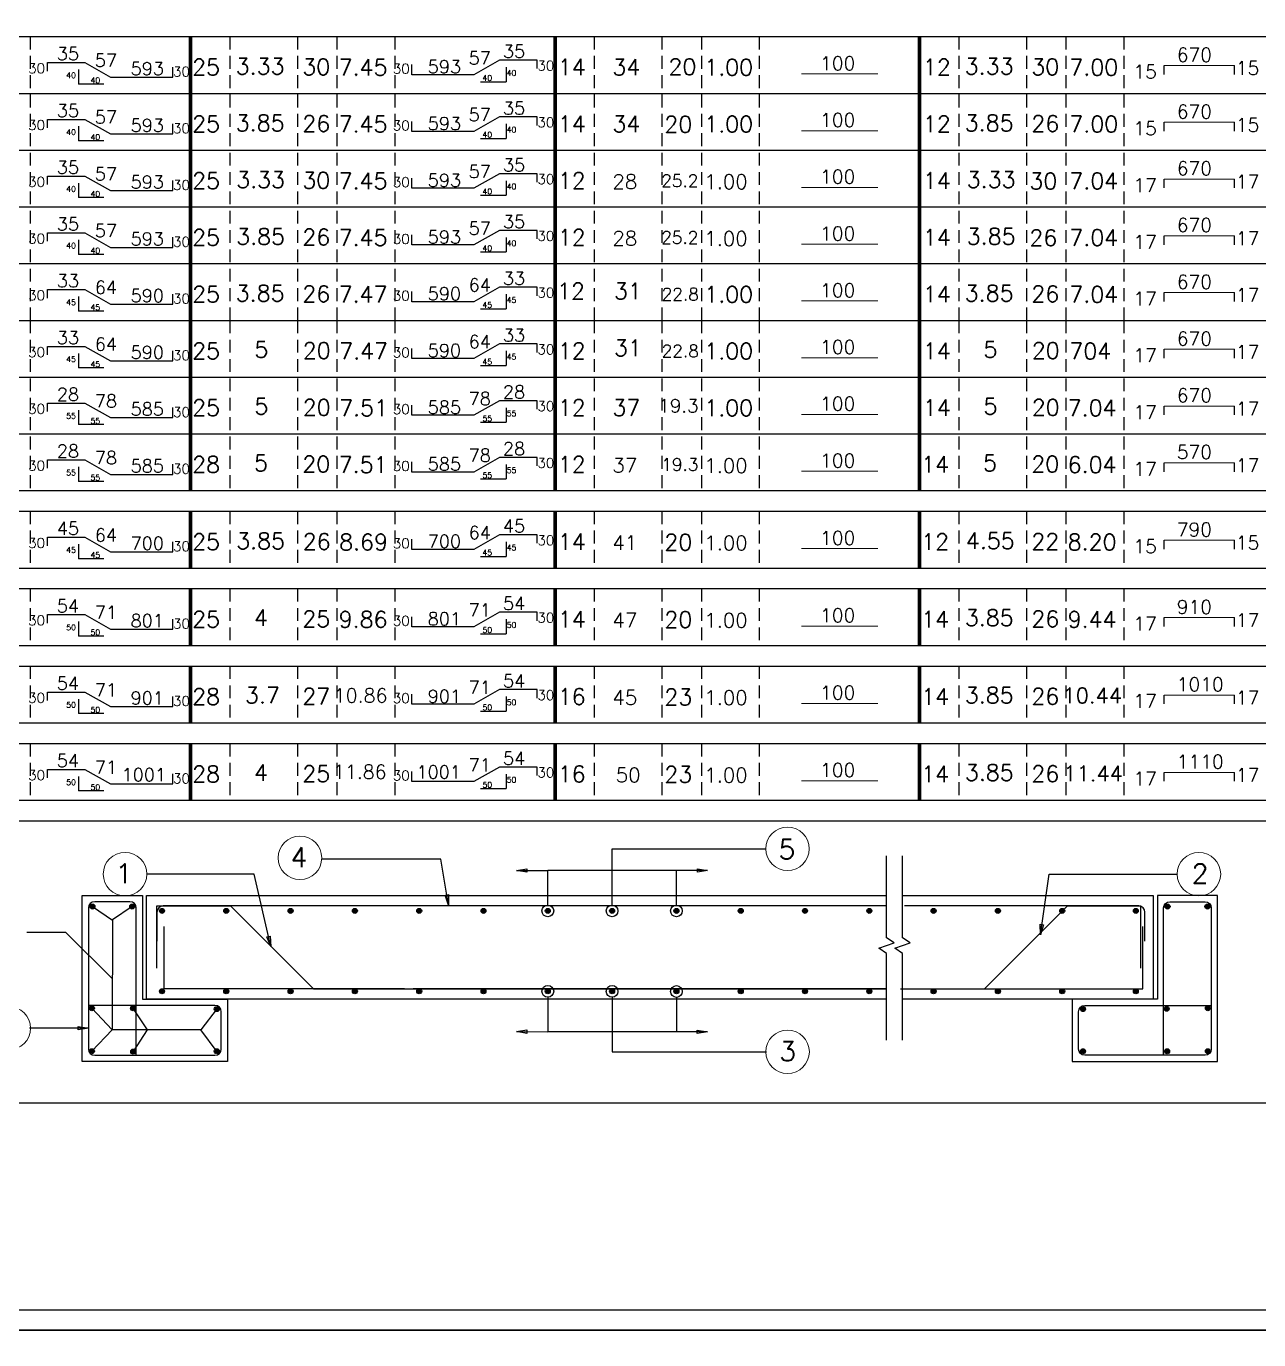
# Model space of a CAD drawing. Extents: x 370 to 5450, y -1052 to 155.
# Drawn here: x 4489.6 to 4609.1, y -143.1 to -15.8 of the extents above; entities that cross this region are included whole.
import ezdxf

# ---------------------------------------------------------------- set-up
doc = ezdxf.new("R2010")
doc.units = 0
doc.header["$LTSCALE"] = 5
doc.header["$MEASUREMENT"] = 0
doc.linetypes.add('HIDDEN', pattern=[0.375, 0.25, -0.125])
doc.layers.get('0').update_dxf_attribs({"linetype": 'CONTINUOUS'})
doc.layers.add('Hatch Listofer', color=252, linetype='CONTINUOUS')
doc.layers.add('pol did', color=3, linetype='CONTINUOUS')
for name, color, linetype, lineweight in [('POS1', 70, 'CONTINUOUS', 15), ('POS2', 2, 'CONTINUOUS', 9), ('SHape', 54, 'CONTINUOUS', 15), ('Text-j2', 2, 'CONTINUOUS', 15)]:
    doc.layers.add(name, color=color, linetype=linetype, lineweight=lineweight)
doc.styles.add('ITALICT', font='ROMANS.SHX')
doc.styles.add('romanse', font='romans.shx')
doc.styles.get("Standard").update_dxf_attribs({"font": 'ROMANS.SHX'})
doc.styles.add('style1', font='romans.shx')
doc.dimstyles.get("Standard").update_dxf_attribs({"dimtxt": 0.18, "dimasz": 0.18, "dimexe": 0.18, "dimexo": 0.0625, "dimgap": 0.09, "dimtad": 0, "dimtih": 1, "dimtoh": 1, "dimdec": 4, "dimzin": 0, "dimdsep": 46, "dimtxsty": 'Standard', "dimcen": 0.09, "dimadec": 0, "dimazin": 0, "dimtfac": 1, "dimtdec": 4, "dimtofl": 0, "dimtmove": 0, "dimatfit": 3, "dimfxl": 1, "dimtolj": 1, "dimtzin": 0, "dimarcsym": 0})

msp = doc.modelspace()

# ---------------------------------------------------------------- hatches: boundary and pattern name
at = {"linetype": 'Continuous'}
for points in [[(4495.79021, -101.10094, 1), (4496.27264, -101.10094, 1)], [(4499.65281, -101.10094, 1), (4500.13524, -101.10094, 1)], [(4503.01846, -101.52047, 1), (4502.53603, -101.52047, 1)], [(4509.24987, -101.52047, 1), (4508.76744, -101.52047, 1)], [(4515.48129, -101.52047, 1), (4514.99886, -101.52047, 1)], [(4521.7127, -101.52047, 1), (4521.23027, -101.52047, 1)], [(4527.94411, -101.52047, 1), (4527.46168, -101.52047, 1)], [(4534.17553, -101.52047, 1), (4533.69309, -101.52047, 1)], [(4540.40694, -101.52047, 1), (4539.92451, -101.52047, 1)], [(4546.63835, -101.52047, 1), (4546.15592, -101.52047, 1)], [(4552.86976, -101.52047, 1), (4552.38733, -101.52047, 1)], [(4559.10118, -101.52047, 1), (4558.61874, -101.52047, 1)], [(4565.33259, -101.52047, 1), (4564.85016, -101.52047, 1)], [(4571.564, -101.52047, 1), (4571.08157, -101.52047, 1)], [(4577.79541, -101.52047, 1), (4577.31298, -101.52047, 1)], [(4584.02683, -101.52047, 1), (4583.5444, -101.52047, 1)], [(4590.25824, -101.52047, 1), (4589.77581, -101.52047, 1)], [(4597.39234, -101.52047, 1), (4596.90991, -101.52047, 1)], [(4600.46208, -101.10094, -1), (4599.97965, -101.10094, -1)], [(4604.32468, -101.10094, -1), (4603.84225, -101.10094, -1)], [(4502.53603, -109.31186, 1), (4503.01846, -109.31186, 1)], [(4508.76744, -109.31186, 1), (4509.24987, -109.31186, 1)], [(4514.99886, -109.31186, 1), (4515.48129, -109.31186, 1)], [(4521.23027, -109.31186, 1), (4521.7127, -109.31186, 1)], [(4527.46168, -109.31186, 1), (4527.94411, -109.31186, 1)], [(4533.69309, -109.31186, 1), (4534.17553, -109.31186, 1)], [(4539.92451, -109.31186, 1), (4540.40694, -109.31186, 1)], [(4546.15592, -109.31186, 1), (4546.63835, -109.31186, 1)], [(4552.38733, -109.31186, 1), (4552.86976, -109.31186, 1)], [(4558.61874, -109.31186, 1), (4559.10118, -109.31186, 1)], [(4564.85016, -109.31186, 1), (4565.33259, -109.31186, 1)], [(4571.08157, -109.31186, 1), (4571.564, -109.31186, 1)], [(4577.31298, -109.31186, 1), (4577.79541, -109.31186, 1)], [(4583.5444, -109.31186, 1), (4584.02683, -109.31186, 1)], [(4589.77581, -109.31186, 1), (4590.25824, -109.31186, 1)], [(4596.90991, -109.31186, 1), (4597.39234, -109.31186, 1)], [(4495.74216, -110.9492, 1), (4496.22459, -110.9492, 1)], [(4499.73542, -110.96163, 1), (4500.21785, -110.96163, 1)], [(4603.8903, -110.9492, 1), (4604.37274, -110.9492, 1)], [(4507.84379, -111.03462, 1), (4508.32623, -111.03462, 1)], [(4592.2711, -111.03462, -1), (4591.78866, -111.03462, -1)], [(4599.89488, -111.00603, 1), (4600.37732, -111.00603, 1)], [(4496.22459, -115.11849, 1), (4495.74216, -115.11849, 1)], [(4499.74582, -115.15423, 1), (4500.22825, -115.15423, 1)], [(4508.32623, -115.12574, 1), (4507.84379, -115.12574, 1)], [(4591.78866, -115.12574, -1), (4592.2711, -115.12574, -1)], [(4600.42359, -115.12211, -1), (4599.94115, -115.12211, -1)], [(4603.8903, -115.11849, -1), (4604.37274, -115.11849, -1)]]:
    msp.add_hatch(color=6, dxfattribs=at).paths.add_polyline_path(points)

# ---------------------------------------------------------------- linework, layer by layer
at = {"color": 7, "linetype": 'Continuous'}
for p, q in [((4430.93901, -16.79362), (4844.89551, -16.79362)), ((4430.93901, -16.79362), (4844.89551, -16.79362)), ((4430.93901, -16.79362), (4844.89551, -16.79362)), ((4430.93901, -22.29362), (4844.89551, -22.29362)), ((4430.93901, -27.79362), (4844.89551, -27.79362)), ((4430.93901, -33.29362), (4844.89551, -33.29362)), ((4430.93901, -38.79362), (4844.89551, -38.79362)), ((4430.93901, -44.29362), (4844.89551, -44.29362)), ((4430.93901, -44.29362), (4844.89551, -44.29362)), ((4430.93901, -44.29362), (4844.89551, -44.29362)), ((4430.93901, -44.29362), (4844.89551, -44.29362)), ((4430.93901, -49.79362), (4844.89551, -49.79362)), ((4430.93901, -55.29362), (4844.89551, -55.29362)), ((4430.93901, -60.79362), (4844.89551, -60.79362)), ((4430.93901, -62.79362), (4844.89551, -62.79362)), ((4430.93901, -62.79362), (4844.89551, -62.79362)), ((4430.93901, -68.29362), (4844.89551, -68.29362)), ((4430.93901, -70.29362), (4844.89551, -70.29362)), ((4430.93901, -75.79362), (4844.89551, -75.79362)), ((4430.93901, -77.79362), (4844.89551, -77.79362)), ((4430.93901, -83.29362), (4844.89551, -83.29362)), ((4430.93901, -85.29362), (4844.89551, -85.29362)), ((4430.93901, -90.79362), (4844.89551, -90.79362)), ((4430.93901, -92.79362), (4844.89551, -92.79362)), ((4845.90608, -120.16633), (4429.90608, -120.16633))]:
    msp.add_line(p, q, dxfattribs=at)
at = {"color": 7, "linetype": 'HIDDEN'}
for p, q in [((4490.0093, -16.79362), (4490.0093, -44.29362)), ((4509.34352, -16.79362), (4509.34352, -44.29362)), ((4515.89625, -16.79362), (4515.89625, -44.29362)), ((4519.73067, -16.79362), (4519.73067, -44.29362)), ((4525.3333, -16.79362), (4525.3333, -44.29362)), ((4544.66752, -16.79362), (4544.66752, -44.29362)), ((4551.22025, -16.79362), (4551.22025, -44.29362)), ((4555.05467, -16.79362), (4555.05467, -44.29362)), ((4560.6573, -16.79362), (4560.6573, -44.29362)), ((4579.99152, -16.79362), (4579.99152, -44.29362)), ((4586.54425, -16.79362), (4586.54425, -44.29362)), ((4590.37867, -16.79362), (4590.37867, -44.29362)), ((4595.9813, -16.79362), (4595.9813, -44.29362)), ((4490.0093, -44.29362), (4490.0093, -60.79362)), ((4509.34352, -44.29362), (4509.34352, -60.79362)), ((4515.89625, -44.29362), (4515.89625, -60.79362)), ((4519.73067, -44.29362), (4519.73067, -60.79362)), ((4525.3333, -44.29362), (4525.3333, -60.79362)), ((4544.66752, -44.29362), (4544.66752, -60.79362)), ((4551.22025, -44.29362), (4551.22025, -60.79362)), ((4555.05467, -44.29362), (4555.05467, -60.79362)), ((4560.6573, -44.29362), (4560.6573, -60.79362)), ((4579.99152, -44.29362), (4579.99152, -60.79362)), ((4586.54425, -44.29362), (4586.54425, -60.79362)), ((4590.37867, -44.29362), (4590.37867, -60.79362)), ((4595.9813, -44.29362), (4595.9813, -60.79362)), ((4490.0093, -62.79362), (4490.0093, -68.29362)), ((4509.34352, -62.79362), (4509.34352, -68.29362)), ((4515.89625, -62.79362), (4515.89625, -68.29362)), ((4519.73067, -62.79362), (4519.73067, -68.29362)), ((4525.3333, -62.79362), (4525.3333, -68.29362)), ((4544.66752, -62.79362), (4544.66752, -68.29362)), ((4551.22025, -62.79362), (4551.22025, -68.29362)), ((4555.05467, -62.79362), (4555.05467, -68.29362)), ((4560.6573, -62.79362), (4560.6573, -68.29362)), ((4579.99152, -62.79362), (4579.99152, -68.29362)), ((4586.54425, -62.79362), (4586.54425, -68.29362)), ((4590.37867, -62.79362), (4590.37867, -68.29362)), ((4595.9813, -62.79362), (4595.9813, -68.29362)), ((4490.0093, -70.29362), (4490.0093, -75.79362)), ((4509.34352, -70.29362), (4509.34352, -75.79362)), ((4515.89625, -70.29362), (4515.89625, -75.79362)), ((4519.73067, -70.29362), (4519.73067, -75.79362)), ((4525.3333, -70.29362), (4525.3333, -75.79362)), ((4544.66752, -70.29362), (4544.66752, -75.79362)), ((4551.22025, -70.29362), (4551.22025, -75.79362)), ((4555.05467, -70.29362), (4555.05467, -75.79362)), ((4560.6573, -70.29362), (4560.6573, -75.79362)), ((4579.99152, -70.29362), (4579.99152, -75.79362)), ((4586.54425, -70.29362), (4586.54425, -75.79362)), ((4590.37867, -70.29362), (4590.37867, -75.79362)), ((4595.9813, -70.29362), (4595.9813, -75.79362)), ((4490.0093, -77.79362), (4490.0093, -83.29362)), ((4509.34352, -77.79362), (4509.34352, -83.29362)), ((4515.89625, -77.79362), (4515.89625, -83.29362)), ((4519.73067, -77.79362), (4519.73067, -83.29362)), ((4525.3333, -77.79362), (4525.3333, -83.29362)), ((4544.66752, -77.79362), (4544.66752, -83.29362)), ((4551.22025, -77.79362), (4551.22025, -83.29362)), ((4555.05467, -77.79362), (4555.05467, -83.29362)), ((4560.6573, -77.79362), (4560.6573, -83.29362)), ((4579.99152, -77.79362), (4579.99152, -83.29362)), ((4586.54425, -77.79362), (4586.54425, -83.29362)), ((4590.37867, -77.79362), (4590.37867, -83.29362)), ((4595.9813, -77.79362), (4595.9813, -83.29362)), ((4490.0093, -85.29362), (4490.0093, -90.79362)), ((4509.34352, -85.29362), (4509.34352, -90.79362)), ((4515.89625, -85.29362), (4515.89625, -90.79362)), ((4519.73067, -85.29362), (4519.73067, -90.79362)), ((4525.3333, -85.29362), (4525.3333, -90.79362)), ((4544.66752, -85.29362), (4544.66752, -90.79362)), ((4551.22025, -85.29362), (4551.22025, -90.79362)), ((4555.05467, -85.29362), (4555.05467, -90.79362)), ((4560.6573, -85.29362), (4560.6573, -90.79362)), ((4579.99152, -85.29362), (4579.99152, -90.79362)), ((4586.54425, -85.29362), (4586.54425, -90.79362)), ((4590.37867, -85.29362), (4590.37867, -90.79362)), ((4595.9813, -85.29362), (4595.9813, -90.79362))]:
    msp.add_line(p, q, dxfattribs=at)
at = {"color": 6, "linetype": 'Continuous'}
for p, q in [((4535.48618, -19.0807), (4533.01211, -20.48894)), ((4539.12925, -19.0807), (4535.48618, -19.0807)), ((4539.12925, -19.90055), (4539.12925, -19.0807)), ((4491.66724, -20.1331), (4491.66724, -19.31262)), ((4491.66724, -19.31262), (4495.3131, -19.31262)), ((4495.3131, -19.31262), (4497.78906, -20.72194)), ((4503.82789, -20.72194), (4503.82789, -19.74444)), ((4526.97791, -20.48894), (4526.97791, -19.51218)), ((4599.8984, -20.4634), (4599.8984, -19.6004)), ((4606.72567, -20.4634), (4606.72567, -19.6004)), ((4497.78906, -20.72194), (4503.82789, -20.72194)), ((4533.01211, -20.48894), (4526.97791, -20.48894)), ((4491.66724, -25.6331), (4491.66724, -24.81262)), ((4491.66724, -24.81262), (4495.3131, -24.81262)), ((4495.3131, -24.81262), (4497.78906, -26.22194)), ((4503.82789, -26.22194), (4503.82789, -25.24444)), ((4526.97791, -25.98894), (4526.97791, -25.01218)), ((4535.48618, -24.5807), (4533.01211, -25.98894)), ((4539.12925, -24.5807), (4535.48618, -24.5807)), ((4539.12925, -25.40055), (4539.12925, -24.5807)), ((4599.8984, -25.9634), (4599.8984, -25.1004)), ((4606.72567, -25.9634), (4606.72567, -25.1004)), ((4497.78906, -26.22194), (4503.82789, -26.22194)), ((4533.01211, -25.98894), (4526.97791, -25.98894)), ((4491.66724, -31.1331), (4491.66724, -30.31262)), ((4491.66724, -30.31262), (4495.3131, -30.31262)), ((4495.3131, -30.31262), (4497.78906, -31.72194)), ((4526.97791, -31.48894), (4526.97791, -30.51218)), ((4535.48618, -30.0807), (4533.01211, -31.48894)), ((4539.12925, -30.0807), (4535.48618, -30.0807)), ((4539.12925, -30.90055), (4539.12925, -30.0807)), ((4497.78906, -31.72194), (4503.82789, -31.72194)), ((4503.82789, -31.72194), (4503.82789, -30.74444)), ((4533.01211, -31.48894), (4526.97791, -31.48894)), ((4599.8984, -31.4634), (4599.8984, -30.6004)), ((4606.72567, -31.4634), (4606.72567, -30.6004)), ((4535.48618, -35.5807), (4533.01211, -36.98894)), ((4539.12925, -35.5807), (4535.48618, -35.5807)), ((4539.12925, -36.40055), (4539.12925, -35.5807)), ((4491.66724, -36.6331), (4491.66724, -35.81262)), ((4491.66724, -35.81262), (4495.3131, -35.81262)), ((4495.3131, -35.81262), (4497.78906, -37.22194)), ((4503.82789, -37.22194), (4503.82789, -36.24444)), ((4526.97791, -36.98894), (4526.97791, -36.01218)), ((4599.8984, -36.9634), (4599.8984, -36.1004)), ((4606.72567, -36.9634), (4606.72567, -36.1004)), ((4497.78906, -37.22194), (4503.82789, -37.22194)), ((4533.01211, -36.98894), (4526.97791, -36.98894)), ((4491.66724, -42.1331), (4491.66724, -41.31262)), ((4491.66724, -41.31262), (4495.3131, -41.31262)), ((4495.3131, -41.31262), (4497.78906, -42.72194)), ((4503.82789, -42.72194), (4503.82789, -41.74444)), ((4526.97791, -42.48894), (4526.97791, -41.51218)), ((4535.48618, -41.0807), (4533.01211, -42.48894)), ((4539.12925, -41.0807), (4535.48618, -41.0807)), ((4539.12925, -41.90055), (4539.12925, -41.0807)), ((4599.8984, -42.4634), (4599.8984, -41.6004)), ((4606.72567, -42.4634), (4606.72567, -41.6004)), ((4497.78906, -42.72194), (4503.82789, -42.72194)), ((4533.01211, -42.48894), (4526.97791, -42.48894)), ((4491.66724, -47.6331), (4491.66724, -46.81262)), ((4491.66724, -46.81262), (4495.3131, -46.81262)), ((4495.3131, -46.81262), (4497.78906, -48.22194)), ((4526.97791, -47.98894), (4526.97791, -47.01218)), ((4535.48618, -46.5807), (4533.01211, -47.98894)), ((4539.12925, -46.5807), (4535.48618, -46.5807)), ((4539.12925, -47.40055), (4539.12925, -46.5807)), ((4497.78906, -48.22194), (4503.82789, -48.22194)), ((4503.82789, -48.22194), (4503.82789, -47.24444)), ((4533.01211, -47.98894), (4526.97791, -47.98894)), ((4599.8984, -47.9634), (4599.8984, -47.1004)), ((4606.72567, -47.9634), (4606.72567, -47.1004)), ((4535.48618, -52.0807), (4533.01211, -53.48894)), ((4539.12925, -52.0807), (4535.48618, -52.0807)), ((4539.12925, -52.90055), (4539.12925, -52.0807)), ((4491.66724, -53.1331), (4491.66724, -52.31262)), ((4491.66724, -52.31262), (4495.3131, -52.31262)), ((4495.3131, -52.31262), (4497.78906, -53.72194)), ((4503.82789, -53.72194), (4503.82789, -52.74444)), ((4526.97791, -53.48894), (4526.97791, -52.51218)), ((4599.8984, -53.4634), (4599.8984, -52.6004)), ((4606.72567, -53.4634), (4606.72567, -52.6004)), ((4497.78906, -53.72194), (4503.82789, -53.72194)), ((4533.01211, -53.48894), (4526.97791, -53.48894)), ((4491.66724, -58.6331), (4491.66724, -57.81262)), ((4491.66724, -57.81262), (4495.3131, -57.81262)), ((4495.3131, -57.81262), (4497.78906, -59.22194)), ((4503.82789, -59.22194), (4503.82789, -58.24444)), ((4526.97791, -58.98894), (4526.97791, -58.01218)), ((4535.48618, -57.5807), (4533.01211, -58.98894)), ((4539.12925, -57.5807), (4535.48618, -57.5807)), ((4539.12925, -58.40055), (4539.12925, -57.5807)), ((4599.8984, -58.9634), (4599.8984, -58.1004)), ((4606.72567, -58.9634), (4606.72567, -58.1004)), ((4497.78906, -59.22194), (4503.82789, -59.22194)), ((4533.01211, -58.98894), (4526.97791, -58.98894)), ((4491.66724, -66.1331), (4491.66724, -65.31262)), ((4491.66724, -65.31262), (4495.3131, -65.31262)), ((4495.3131, -65.31262), (4497.78906, -66.72194)), ((4503.82789, -66.72194), (4503.82789, -65.74444)), ((4526.97791, -66.48894), (4526.97791, -65.51218)), ((4535.48618, -65.0807), (4533.01211, -66.48894)), ((4539.12925, -65.0807), (4535.48618, -65.0807)), ((4539.12925, -65.90055), (4539.12925, -65.0807)), ((4599.8984, -66.4634), (4599.8984, -65.6004)), ((4606.72567, -66.4634), (4606.72567, -65.6004)), ((4497.78906, -66.72194), (4503.82789, -66.72194)), ((4533.01211, -66.48894), (4526.97791, -66.48894)), ((4491.66724, -73.6331), (4491.66724, -72.81262)), ((4491.66724, -72.81262), (4495.3131, -72.81262)), ((4495.3131, -72.81262), (4497.78906, -74.22194)), ((4503.82789, -74.22194), (4503.82789, -73.24444)), ((4526.97791, -73.98894), (4526.97791, -73.01218)), ((4535.48618, -72.5807), (4533.01211, -73.98894)), ((4539.12925, -72.5807), (4535.48618, -72.5807)), ((4539.12925, -73.40055), (4539.12925, -72.5807)), ((4599.8984, -73.9634), (4599.8984, -73.1004)), ((4606.72567, -73.9634), (4606.72567, -73.1004)), ((4497.78906, -74.22194), (4503.82789, -74.22194)), ((4533.01211, -73.98894), (4526.97791, -73.98894)), ((4535.48618, -80.0807), (4533.01211, -81.48894)), ((4539.12925, -80.0807), (4535.48618, -80.0807)), ((4539.12925, -80.90055), (4539.12925, -80.0807)), ((4491.66724, -81.1331), (4491.66724, -80.31262)), ((4491.66724, -80.31262), (4495.3131, -80.31262)), ((4495.3131, -80.31262), (4497.78906, -81.72194)), ((4503.82789, -81.72194), (4503.82789, -80.74444)), ((4526.97791, -81.48894), (4526.97791, -80.51218)), ((4599.8984, -81.4634), (4599.8984, -80.6004)), ((4606.72567, -81.4634), (4606.72567, -80.6004)), ((4497.78906, -81.72194), (4503.82789, -81.72194)), ((4533.01211, -81.48894), (4526.97791, -81.48894)), ((4491.66724, -88.6331), (4491.66724, -87.81262)), ((4491.66724, -87.81262), (4495.3131, -87.81262)), ((4495.3131, -87.81262), (4497.78906, -89.22194)), ((4535.48618, -87.5807), (4533.01211, -88.98894)), ((4539.12925, -87.5807), (4535.48618, -87.5807)), ((4539.12925, -88.40055), (4539.12925, -87.5807)), ((4503.82789, -89.22194), (4503.82789, -88.24444)), ((4526.97791, -88.98894), (4526.97791, -88.01218)), ((4533.01211, -88.98894), (4526.97791, -88.98894)), ((4599.8984, -88.9634), (4599.8984, -88.1004)), ((4606.72567, -88.9634), (4606.72567, -88.1004)), ((4497.78906, -89.22194), (4503.82789, -89.22194))]:
    msp.add_line(p, q, dxfattribs=at)
at = {"color": 252, "linetype": 'Continuous'}
for p, q in [((4494.67873, -19.99038), (4494.67873, -21.3997)), ((4536.12006, -19.75794), (4536.12006, -21.16618)), ((4497.15469, -21.3997), (4494.67873, -21.3997)), ((4533.646, -21.16618), (4536.12006, -21.16618)), ((4536.12006, -25.25794), (4536.12006, -26.66618)), ((4494.67873, -25.49038), (4494.67873, -26.8997)), ((4533.646, -26.66618), (4536.12006, -26.66618)), ((4497.15469, -26.8997), (4494.67873, -26.8997)), ((4494.67873, -30.99038), (4494.67873, -32.3997)), ((4536.12006, -30.75794), (4536.12006, -32.16618)), ((4497.15469, -32.3997), (4494.67873, -32.3997)), ((4533.646, -32.16618), (4536.12006, -32.16618)), ((4494.67873, -36.49038), (4494.67873, -37.8997)), ((4536.12006, -36.25794), (4536.12006, -37.66618)), ((4497.15469, -37.8997), (4494.67873, -37.8997)), ((4533.646, -37.66618), (4536.12006, -37.66618)), ((4494.67873, -41.99038), (4494.67873, -43.3997)), ((4536.12006, -41.75794), (4536.12006, -43.16618)), ((4533.646, -43.16618), (4536.12006, -43.16618)), ((4497.15469, -43.3997), (4494.67873, -43.3997)), ((4494.67873, -47.49038), (4494.67873, -48.8997)), ((4536.12006, -47.25794), (4536.12006, -48.66618)), ((4497.15469, -48.8997), (4494.67873, -48.8997)), ((4533.646, -48.66618), (4536.12006, -48.66618)), ((4494.67873, -52.99038), (4494.67873, -54.3997)), ((4536.12006, -52.75794), (4536.12006, -54.16618)), ((4497.15469, -54.3997), (4494.67873, -54.3997)), ((4533.646, -54.16618), (4536.12006, -54.16618)), ((4494.67873, -58.49038), (4494.67873, -59.8997)), ((4536.12006, -58.25794), (4536.12006, -59.66618)), ((4533.646, -59.66618), (4536.12006, -59.66618)), ((4497.15469, -59.8997), (4494.67873, -59.8997)), ((4494.67873, -65.99038), (4494.67873, -67.3997)), ((4536.12006, -65.75794), (4536.12006, -67.16618)), ((4497.15469, -67.3997), (4494.67873, -67.3997)), ((4533.646, -67.16618), (4536.12006, -67.16618)), ((4494.67873, -73.49038), (4494.67873, -74.8997)), ((4536.12006, -73.25794), (4536.12006, -74.66618)), ((4497.15469, -74.8997), (4494.67873, -74.8997)), ((4533.646, -74.66618), (4536.12006, -74.66618)), ((4494.67873, -80.99038), (4494.67873, -82.3997)), ((4536.12006, -80.75794), (4536.12006, -82.16618)), ((4497.15469, -82.3997), (4494.67873, -82.3997)), ((4533.646, -82.16618), (4536.12006, -82.16618)), ((4494.67873, -88.49038), (4494.67873, -89.8997)), ((4536.12006, -88.25794), (4536.12006, -89.66618)), ((4497.15469, -89.8997), (4494.67873, -89.8997)), ((4533.646, -89.66618), (4536.12006, -89.66618)), ((4540.16572, -100.95202), (4540.16572, -97.60311)), ((4552.62855, -97.60311), (4540.16572, -97.60311)), ((4546.39714, -100.95202), (4546.39714, -97.60311)), ((4552.62855, -100.95202), (4552.62855, -97.60311)), ((4496.03143, -101.10094), (4497.97355, -102.40976)), ((4499.89402, -101.10094), (4497.97355, -102.39517)), ((4497.97355, -102.40976), (4497.96414, -113.03384)), ((4540.1648, -109.88031), (4540.15934, -113.22922)), ((4546.3962, -109.89046), (4546.39075, -113.23937)), ((4552.62761, -109.90061), (4552.62215, -113.24952)), ((4495.98337, -110.9492), (4497.96414, -113.03384)), ((4499.98019, -111.00461), (4501.3564, -113.03384)), ((4508.12366, -110.99553), (4506.54491, -113.03384)), ((4495.98337, -115.11849), (4497.96414, -113.03384)), ((4506.54491, -113.03384), (4497.96414, -113.03384)), ((4501.3564, -113.03384), (4499.98703, -115.15423)), ((4508.12366, -115.16482), (4506.54491, -113.03384)), ((4552.62215, -113.24952), (4540.15934, -113.22922))]:
    msp.add_line(p, q, dxfattribs=at)
for points in [[(4427.90608, -142.16633), (4847.90608, -142.16633), (4847.90608, 154.83367), (4427.90608, 154.83367)], [(4427.90608, -439.16633), (4847.90608, -439.16633), (4847.90608, -142.16633), (4427.90608, -142.16633)]]:
    msp.add_lwpolyline(points, close=True, dxfattribs=at)
at = {"color": 2, "linetype": 'Continuous'}
msp.add_lwpolyline([(4429.90608, -140.16633), (4845.90608, -140.16633), (4845.90608, 152.83367), (4429.90608, 152.83367)], close=True, dxfattribs=at)
at = {"color": 7, "linetype": 'Continuous', "const_width": 0.35}
for points in [[(4505.55107, -44.29362), (4505.55107, -16.79362)], [(4540.87507, -44.29362), (4540.87507, -16.79362)], [(4576.19907, -44.29362), (4576.19907, -16.79362)], [(4505.55107, -60.79362), (4505.55107, -44.29362)], [(4540.87507, -60.79362), (4540.87507, -44.29362)], [(4576.19907, -60.79362), (4576.19907, -44.29362)], [(4505.55107, -68.29362), (4505.55107, -62.79362)], [(4540.87507, -68.29362), (4540.87507, -62.79362)], [(4576.19907, -68.29362), (4576.19907, -62.79362)], [(4505.55107, -75.79362), (4505.55107, -70.29362)], [(4540.87507, -75.79362), (4540.87507, -70.29362)], [(4576.19907, -75.79362), (4576.19907, -70.29362)], [(4505.55107, -83.29362), (4505.55107, -77.79362)], [(4540.87507, -83.29362), (4540.87507, -77.79362)], [(4576.19907, -83.29362), (4576.19907, -77.79362)], [(4505.55107, -90.79362), (4505.55107, -85.29362)], [(4540.87507, -90.79362), (4540.87507, -85.29362)], [(4576.19907, -90.79362), (4576.19907, -85.29362)]]:
    msp.add_lwpolyline(points, dxfattribs=at)
at = {"color": 252, "linetype": 'Continuous'}
for points in [[(4572.98844, -114.05424), (4572.98844, -105.63657), (4572.23464, -105.13403), (4573.74224, -104.6315), (4572.98844, -104.12897), (4572.98844, -96.18992)], [(4574.54227, -114.05424), (4574.54227, -105.63657), (4573.78847, -105.13403), (4575.29607, -104.6315), (4574.54227, -104.12897), (4574.54227, -96.18992)]]:
    msp.add_lwpolyline(points, dxfattribs=at)
at = {"color": 210, "linetype": 'Continuous'}
for points in [[(4500.2758, -115.51208), (4500.2758, -101.24013, 0.414213562), (4499.67276, -100.63709), (4496.25553, -100.63709, 0.414213562), (4495.65249, -101.24013), (4495.65249, -114.90904, 0.414213562), (4496.25553, -115.51208), (4507.9143, -115.51208, 0.414213562), (4508.51734, -114.90904), (4508.51734, -111.2908, 0.414213562), (4507.9143, -110.68776), (4495.65249, -110.68776)], [(4599.83909, -115.51208), (4599.83909, -101.24013, -0.414213562), (4600.44213, -100.63709), (4603.85936, -100.63709, -0.414213562), (4604.4624, -101.24013), (4604.4624, -114.90904, -0.414213562), (4603.85936, -115.51208), (4592.20059, -115.51208, -0.414213562), (4591.59755, -114.90904), (4591.59755, -111.2908, -0.414213562), (4592.20059, -110.68776), (4604.4624, -110.68776)]]:
    msp.add_lwpolyline(points, format="xyb", dxfattribs=at)
at = {"color": 6, "linetype": 'Continuous'}
for centre in [(4496.03143, -101.10094), (4499.89402, -101.10094), (4502.77725, -101.52047), (4509.00866, -101.52047), (4515.24007, -101.52047), (4521.47148, -101.52047), (4527.7029, -101.52047), (4533.93431, -101.52047), (4540.16572, -101.52047), (4546.39714, -101.52047), (4552.62855, -101.52047), (4558.85996, -101.52047), (4565.09137, -101.52047), (4571.32279, -101.52047), (4577.5542, -101.52047), (4583.78561, -101.52047), (4590.01702, -101.52047), (4597.15113, -101.52047), (4600.22087, -101.10094), (4604.08346, -101.10094), (4502.77725, -109.31186), (4509.00866, -109.31186), (4515.24007, -109.31186), (4521.47148, -109.31186), (4527.7029, -109.31186), (4533.93431, -109.31186), (4540.16572, -109.31186), (4546.39714, -109.31186), (4552.62855, -109.31186), (4558.85996, -109.31186), (4565.09137, -109.31186), (4571.32279, -109.31186), (4577.5542, -109.31186), (4583.78561, -109.31186), (4590.01702, -109.31186), (4597.15113, -109.31186), (4495.98337, -110.9492), (4499.97664, -110.96163), (4604.13152, -110.9492), (4508.08501, -111.03462), (4592.02988, -111.03462), (4600.1361, -111.00603), (4495.98337, -115.11849), (4499.98703, -115.15423), (4508.08501, -115.12574), (4592.02988, -115.12574), (4600.18237, -115.12211), (4604.13152, -115.11849)]:
    msp.add_circle(centre, 0.24122, dxfattribs=at)
at = {"color": 252, "linetype": 'Continuous'}
for centre in [(4540.16572, -101.52047), (4546.39714, -101.52047), (4552.62855, -101.52047), (4540.16572, -109.31186), (4546.39713, -109.32201), (4552.62853, -109.33216)]:
    msp.add_circle(centre, 0.56845, dxfattribs=at)
at = {"layer": 'Hatch Listofer', "color": 210, "linetype": 'Continuous'}
for points in [[(4502.28593, -107.06952), (4502.28593, -101.03912), (4509.4219, -101.03912), (4517.46244, -109.07965), (4572.98844, -109.07965)], [(4597.62846, -107.08383), (4597.62846, -101.05343), (4590.49248, -101.05343), (4582.45195, -109.09396), (4574.34177, -109.09396)], [(4526.28809, -109.07965), (4503.00141, -109.07965), (4503.00141, -103.04925)], [(4574.54227, -109.07965), (4597.82896, -109.07965), (4597.82896, -103.04925)]]:
    msp.add_lwpolyline(points, dxfattribs=at)
for points in [[(4572.98844, -101.03912), (4502.88897, -101.03912, 0.414213562), (4502.28593, -101.64216), (4502.28593, -104.45635)], [(4598.02997, -104.45635), (4598.02997, -101.64216, 0.414213562), (4597.42693, -101.03912), (4574.74329, -101.03912)]]:
    msp.add_lwpolyline(points, format="xyb", dxfattribs=at)
at = {"layer": 'Hatch Listofer', "color": 6, "linetype": 'Continuous'}
msp.add_lwpolyline([(4572.98844, -109.07965), (4527.12645, -109.07965)], dxfattribs=at)
at = {"layer": 'pol did', "linetype": 'Continuous'}
for points in [[(4509.12038, -110.08472), (4509.12038, -116.11512), (4495.04945, -116.11512), (4495.04945, -100.03406), (4500.87884, -100.03406), (4500.87884, -110.08472), (4509.12038, -110.08472)], [(4572.98844, -110.08472), (4501.28086, -110.08472), (4501.28086, -100.03406), (4572.98844, -100.03406)], [(4574.54227, -100.03406), (4598.83403, -100.03406), (4598.83403, -110.08472), (4574.54227, -110.08472)], [(4590.99451, -110.08472), (4590.99451, -116.11512), (4605.06544, -116.11512), (4605.06544, -100.03406), (4599.23605, -100.03406), (4599.23605, -110.08472), (4590.99451, -110.08472)]]:
    msp.add_lwpolyline(points, dxfattribs=at)
at = {"layer": 'POS1', "color": 252}
for centre in [(4563.39741, -95.50205), (4516.14961, -96.38337), (4499.19839, -97.95757), (4603.2623, -97.95757), (4487.93049, -112.88834), (4563.40025, -115.17744)]:
    msp.add_circle(centre, 2.11064, dxfattribs=at)
at = {"layer": 'SHape', "color": 6}
for p, q in [((4599.8984, -19.6004), (4606.72567, -19.6004)), ((4564.7449, -20.41656), (4572.16151, -20.41656)), ((4599.8984, -25.1004), (4606.72567, -25.1004)), ((4564.7449, -25.91656), (4572.16151, -25.91656)), ((4564.7449, -31.41656), (4572.16151, -31.41656)), ((4599.8984, -30.6004), (4606.72567, -30.6004)), ((4599.8984, -36.1004), (4606.72567, -36.1004)), ((4564.7449, -36.91656), (4572.16151, -36.91656)), ((4599.8984, -41.6004), (4606.72567, -41.6004)), ((4564.7449, -42.41656), (4572.16151, -42.41656)), ((4564.7449, -47.91656), (4572.16151, -47.91656)), ((4599.8984, -47.1004), (4606.72567, -47.1004)), ((4564.7449, -53.41656), (4572.16151, -53.41656)), ((4599.8984, -52.6004), (4606.72567, -52.6004)), ((4599.8984, -58.1004), (4606.72567, -58.1004)), ((4564.7449, -58.91656), (4572.16151, -58.91656)), ((4599.8984, -65.6004), (4606.72567, -65.6004)), ((4564.7449, -66.41656), (4572.16151, -66.41656)), ((4599.8984, -73.1004), (4606.72567, -73.1004)), ((4564.7449, -73.91656), (4572.16151, -73.91656)), ((4564.7449, -81.41656), (4572.16151, -81.41656)), ((4599.8984, -80.6004), (4606.72567, -80.6004)), ((4564.7449, -88.91656), (4572.16151, -88.91656)), ((4599.8984, -88.1004), (4606.72567, -88.1004))]:
    msp.add_line(p, q, dxfattribs=at)

# ---------------------------------------------------------------- texts
at = {"color": 1, "linetype": 'Continuous', "style": 'ITALICT'}
for s, height, p in [('25', 1.578422, (4505.7037, -20.54238)), ('3.33', 1.578422, (4509.91548, -20.45662)), ('30', 1.578422, (4516.36974, -20.51609)), ('7.45', 1.578422, (4519.89486, -20.56544)), ('14', 1.578422, (4541.13611, -20.54238)), ('34', 1.578422, (4546.43171, -20.54663)), ('20', 1.578422, (4551.86301, -20.51231)), ('1.00', 1.578422, (4555.32727, -20.56544)), ('12', 1.578422, (4576.51432, -20.54238)), ('3.33', 1.578422, (4580.56348, -20.45662)), ('30', 1.578422, (4587.01774, -20.51609)), ('7.00', 1.578422, (4590.70547, -20.56544)), ('25', 1.578422, (4505.7037, -26.04238)), ('3.85', 1.578422, (4509.91548, -25.95662)), ('26', 1.578422, (4516.36974, -26.01609)), ('7.45', 1.578422, (4519.89486, -26.06544)), ('14', 1.578422, (4541.13611, -26.04238)), ('34', 1.578422, (4546.43171, -26.04663)), ('20', 1.578422, (4551.46029, -26.08439)), ('1.00', 1.578422, (4555.32727, -26.06544)), ('12', 1.578422, (4576.51432, -26.04238)), ('3.85', 1.578422, (4580.56348, -25.95662)), ('26', 1.578422, (4587.01774, -26.01609)), ('7.00', 1.578422, (4590.70547, -26.06544)), ('25', 1.578422, (4505.7037, -31.54238)), ('3.33', 1.578422, (4509.96969, -31.45662)), ('30', 1.578422, (4516.36974, -31.51609)), ('7.45', 1.578422, (4519.89486, -31.56544)), ('12', 1.578422, (4541.13611, -31.54238)), ('28', 1.4, (4546.43171, -31.54663)), ('25.2', 1.2, (4551.16032, -31.36329)), ('1.00', 1.4, (4555.32727, -31.56544)), ('14', 1.578422, (4576.51432, -31.54238)), ('3.33', 1.578422, (4580.7569, -31.442)), ('30', 1.578422, (4586.8385, -31.58439)), ('7.04', 1.578422, (4590.70547, -31.56544)), ('25', 1.578422, (4505.7037, -37.04238)), ('3.85', 1.578422, (4509.96969, -36.95662)), ('26', 1.578422, (4516.36974, -37.01609)), ('7.45', 1.578422, (4519.89486, -37.06544)), ('12', 1.578422, (4541.13611, -37.04238)), ('14', 1.578422, (4576.51432, -37.04238)), ('3.85', 1.578422, (4580.7569, -36.942)), ('26', 1.578422, (4586.8385, -37.08439)), ('7.04', 1.578422, (4590.70547, -37.06544)), ('28', 1.4, (4546.43171, -37.04663)), ('25.2', 1.2, (4551.16032, -36.86329)), ('1.00', 1.4, (4555.32727, -37.06544)), ('12', 1.578422, (4541.06156, -42.24439)), ('31', 1.578422, (4546.58082, -42.24864)), ('25', 1.578422, (4505.7037, -42.54238)), ('3.85', 1.578422, (4509.91548, -42.45662)), ('26', 1.578422, (4516.36974, -42.51609)), ('7.47', 1.578422, (4519.89486, -42.56544)), ('22.8', 1.2, (4551.20567, -42.36329)), ('1.00', 1.578422, (4555.32727, -42.56544)), ('14', 1.578422, (4576.51432, -42.54238)), ('3.85', 1.578422, (4580.56348, -42.45662)), ('26', 1.578422, (4587.01774, -42.51609)), ('7.04', 1.578422, (4590.70547, -42.56544)), ('25', 1.578422, (4505.7037, -48.04238)), ('5', 1.57842, (4511.74097, -47.90508)), ('20', 1.578422, (4516.42395, -48.01609)), ('7.47', 1.578422, (4519.94906, -48.06544)), ('12', 1.578422, (4541.13611, -48.04238)), ('31', 1.578422, (4546.58082, -47.74864)), ('22.8', 1.2, (4551.20567, -47.86329)), ('1.00', 1.578422, (4555.32727, -48.06544)), ('14', 1.578422, (4576.51432, -48.04238)), ('5', 1.57842, (4582.38897, -47.90508)), ('20', 1.578422, (4587.07195, -48.01609)), ('704', 1.578422, (4590.70547, -48.06544)), ('25', 1.578422, (4505.7037, -53.54238)), ('5', 1.57842, (4511.74097, -53.40508)), ('20', 1.578422, (4516.42395, -53.51609)), ('7.51', 1.578422, (4519.94906, -53.56544)), ('12', 1.578422, (4541.13611, -53.54238)), ('37', 1.578422, (4546.43171, -53.54663)), ('19.3', 1.3, (4550.87488, -53.21814)), ('1.00', 1.578422, (4555.32727, -53.56544)), ('14', 1.578422, (4576.51432, -53.54238)), ('5', 1.57842, (4582.38897, -53.40508)), ('20', 1.578422, (4587.07195, -53.51609)), ('7.04', 1.578422, (4590.54286, -53.56544)), ('28', 1.578422, (4505.7037, -59.04238)), ('5', 1.57842, (4511.68676, -58.90508)), ('20', 1.578422, (4516.36974, -59.01609)), ('7.51', 1.578422, (4519.89486, -59.06544)), ('12', 1.578422, (4541.13611, -59.04238)), ('37', 1.4, (4546.43171, -59.04663)), ('19.3', 1.2, (4551.16032, -58.86329)), ('1.00', 1.4, (4555.32727, -59.06544)), ('14', 1.578422, (4576.3517, -59.04238)), ('5', 1.57842, (4582.33476, -58.90508)), ('20', 1.578422, (4587.01774, -59.01609)), ('6.04', 1.578422, (4590.54286, -59.06544)), ('3.85', 1.578422, (4509.96969, -66.45662)), ('4.55', 1.578422, (4580.68177, -66.43318)), ('25', 1.578422, (4505.7037, -66.54238)), ('26', 1.578422, (4516.42395, -66.51609)), ('8.69', 1.578422, (4519.94906, -66.56544)), ('14', 1.578422, (4541.13611, -66.54238)), ('41', 1.4, (4546.43171, -66.54663)), ('20', 1.578422, (4551.46029, -66.58439)), ('1.00', 1.4, (4555.32727, -66.56544)), ('12', 1.578422, (4576.3517, -66.54238)), ('22', 1.578422, (4587.01774, -66.51609)), ('8.20', 1.578422, (4590.54286, -66.56544)), ('25', 1.578422, (4505.7037, -74.04238)), ('4', 1.57842, (4511.68676, -73.90508)), ('25', 1.578422, (4516.36974, -74.01609)), ('9.86', 1.578422, (4519.89486, -74.06544)), ('14', 1.578422, (4541.13611, -74.04238)), ('20', 1.578422, (4551.46029, -74.08439)), ('14', 1.578422, (4576.3517, -74.04238)), ('3.85', 1.578422, (4580.58442, -73.90508)), ('26', 1.578422, (4587.01774, -74.01609)), ('9.44', 1.578422, (4590.54286, -74.06544)), ('47', 1.4, (4546.43171, -74.04663)), ('1.00', 1.4, (4555.32727, -74.06544)), ('28', 1.578422, (4505.7037, -81.54238)), ('3.7', 1.578422, (4510.82553, -81.40508)), ('27', 1.578422, (4516.36974, -81.51609)), ('10.86', 1.35, (4519.42132, -81.31223)), ('16', 1.578422, (4541.13611, -81.54238)), ('45', 1.4, (4546.43171, -81.54663)), ('23', 1.578422, (4551.46029, -81.58439)), ('1.00', 1.4, (4555.32727, -81.56544)), ('14', 1.578422, (4576.3517, -81.54238)), ('3.85', 1.578422, (4580.58442, -81.40508)), ('26', 1.578422, (4587.01774, -81.51609)), ('10.44', 1.5, (4590.03756, -81.39714)), ('28', 1.578422, (4505.7037, -89.04238)), ('4', 1.57842, (4511.68676, -88.90508)), ('25', 1.578422, (4516.36974, -89.01609)), ('11.86', 1.35, (4519.33719, -88.72993)), ('16', 1.578422, (4541.13611, -89.04238)), ('50', 1.4, (4546.75573, -89.04663)), ('23', 1.578422, (4551.46029, -89.08439)), ('1.00', 1.4, (4555.32727, -89.06544)), ('14', 1.578422, (4576.3517, -89.04238)), ('3.85', 1.578422, (4580.58442, -88.90508)), ('26', 1.578422, (4587.01774, -89.01609)), ('11.44', 1.5, (4590.11657, -88.94929))]:
    msp.add_text(s, height=height, dxfattribs=at).set_placement(p)
at = {"layer": 'POS2', "color": 1, "char_height": 1.8845, "attachment_point": 5, "style": 'romanse'}
for s, insert in [('4', (4516.04302, -96.32951)), ('5', (4563.34419, -95.55591)), ('1', (4499.09181, -97.90371)), ('2', (4603.36889, -97.90371)), ('3', (4563.42326, -115.12358))]:
    msp.add_mtext(s, dxfattribs=dict(at, insert=insert))
at = {"layer": 'Text-j2', "color": 6, "style": 'style1'}
for s, height, p in [('35', 1.256432, (4535.81583, -18.85721)), ('35', 1.257394, (4492.58817, -19.08896)), ('57', 1.257394, (4496.27258, -19.72958)), ('593', 1.256432, (4528.53122, -20.34496)), ('57', 1.256432, (4532.49322, -19.49734)), ('100', 1.325874, (4566.55617, -20.04088)), ('670', 1.325874, (4601.12034, -19.22471)), ('30', 0.95, (4489.81371, -20.34459)), ('593', 1.257394, (4499.73841, -20.52387)), ('30', 0.95, (4503.85473, -20.65978)), ('30', 0.95, (4525.15579, -20.38079)), ('30', 0.95, (4539.16093, -20.08595)), ('15', 1.32256, (4596.9178, -20.85634)), ('15', 1.32256, (4606.84715, -20.50909)), ('35', 1.257394, (4492.58817, -24.58896)), ('57', 1.257394, (4496.27258, -25.22958)), ('57', 1.256432, (4532.49322, -24.99734)), ('35', 1.256432, (4535.81583, -24.35721)), ('670', 1.325874, (4601.12034, -24.72471)), ('30', 0.95, (4489.81371, -25.84459)), ('593', 1.257394, (4499.73841, -26.02387)), ('30', 0.95, (4503.85473, -26.15978)), ('30', 0.95, (4525.15579, -25.88079)), ('593', 1.256432, (4528.53122, -25.84496)), ('30', 0.95, (4539.16093, -25.58595)), ('100', 1.325874, (4566.55617, -25.54088)), ('15', 1.32256, (4596.9178, -26.35634)), ('15', 1.32256, (4606.84715, -26.00909)), ('35', 1.257394, (4492.58817, -30.08896)), ('57', 1.256432, (4532.49322, -30.49734)), ('35', 1.256432, (4535.81583, -29.85721)), ('670', 1.325874, (4601.12034, -30.22471)), ('30', 0.95, (4489.81371, -31.34459)), ('57', 1.257394, (4496.27258, -30.72958)), ('593', 1.257394, (4499.73841, -31.52387)), ('30', 0.95, (4525.15579, -31.38079)), ('593', 1.256432, (4528.53122, -31.34496)), ('30', 0.95, (4539.16093, -31.08595)), ('100', 1.325874, (4566.55617, -31.04088)), ('17', 1.32256, (4596.9178, -31.85634)), ('17', 1.32256, (4606.84715, -31.50909)), ('30', 0.95, (4503.85473, -31.65978)), ('35', 1.257394, (4492.58817, -35.58896)), ('35', 1.256432, (4535.81583, -35.35721)), ('57', 1.257394, (4496.27258, -36.22958)), ('593', 1.256432, (4528.53122, -36.84496)), ('57', 1.256432, (4532.49322, -35.99734)), ('30', 0.95, (4539.16093, -36.58595)), ('100', 1.325874, (4566.55617, -36.54088)), ('670', 1.325874, (4601.12034, -35.72471)), ('30', 0.95, (4489.81371, -36.84459)), ('593', 1.257394, (4499.73841, -37.02387)), ('30', 0.95, (4503.85473, -37.15978)), ('30', 0.95, (4525.15579, -36.88079)), ('17', 1.32256, (4596.9178, -37.35634)), ('17', 1.32256, (4606.84715, -37.00909)), ('33', 1.257394, (4492.58817, -41.08896)), ('64', 1.257394, (4496.27258, -41.72958)), ('64', 1.256432, (4532.49322, -41.49734)), ('33', 1.256432, (4535.81583, -40.85721)), ('100', 1.325874, (4566.55617, -42.04088)), ('670', 1.325874, (4601.12034, -41.22471)), ('30', 0.95, (4489.81371, -42.34459)), ('590', 1.257394, (4499.73841, -42.52387)), ('30', 0.95, (4503.85473, -42.65978)), ('30', 0.95, (4525.15579, -42.38079)), ('590', 1.256432, (4528.53122, -42.34496)), ('30', 0.95, (4539.16093, -42.08595)), ('17', 1.32256, (4596.9178, -42.85634)), ('17', 1.32256, (4606.84715, -42.50909)), ('33', 1.257394, (4492.58817, -46.58896)), ('64', 1.256432, (4532.49322, -46.99734)), ('33', 1.256432, (4535.81583, -46.35721)), ('670', 1.325874, (4601.12034, -46.72471)), ('30', 0.95, (4489.81371, -47.84459)), ('64', 1.257394, (4496.27258, -47.22958)), ('590', 1.257394, (4499.73841, -48.02387)), ('30', 0.95, (4525.15579, -47.88079)), ('590', 1.256432, (4528.53122, -47.84496)), ('30', 0.95, (4539.16093, -47.58595)), ('100', 1.325874, (4566.55617, -47.54088)), ('17', 1.32256, (4596.9178, -48.35634)), ('17', 1.32256, (4606.84715, -48.00909)), ('30', 0.95, (4503.85473, -48.15978)), ('28', 1.257394, (4492.58817, -52.08896)), ('28', 1.256432, (4535.81583, -51.85721)), ('670', 1.325874, (4601.12034, -52.22471)), ('78', 1.257394, (4496.27258, -52.72958)), ('585', 1.256432, (4528.53122, -53.34496)), ('78', 1.256432, (4532.49322, -52.49734)), ('30', 0.95, (4539.16093, -53.08595)), ('100', 1.325874, (4566.55617, -53.04088)), ('17', 1.32256, (4606.84715, -53.50909)), ('30', 0.95, (4489.81371, -53.34459)), ('585', 1.257394, (4499.73841, -53.52387)), ('30', 0.95, (4503.85473, -53.65978)), ('30', 0.95, (4525.15579, -53.38079)), ('17', 1.32256, (4596.9178, -53.85634)), ('28', 1.257394, (4492.58817, -57.58896)), ('78', 1.257394, (4496.27258, -58.22958)), ('78', 1.256432, (4532.49322, -57.99734)), ('28', 1.256432, (4535.81583, -57.35721)), ('100', 1.325874, (4566.55617, -58.54088)), ('570', 1.325874, (4601.12034, -57.72471)), ('30', 0.95, (4489.81371, -58.84459)), ('585', 1.257394, (4499.73841, -59.02387)), ('30', 0.95, (4503.85473, -59.15978)), ('30', 0.95, (4525.15579, -58.88079)), ('585', 1.256432, (4528.53122, -58.84496)), ('30', 0.95, (4539.16093, -58.58595)), ('17', 1.32256, (4596.9178, -59.35634)), ('17', 1.32256, (4606.84715, -59.00909)), ('45', 1.256432, (4535.81583, -64.85721)), ('45', 1.257394, (4492.58817, -65.08896)), ('64', 1.257394, (4496.27258, -65.72958)), ('64', 1.256432, (4532.49322, -65.49734)), ('100', 1.325874, (4566.55617, -66.04088)), ('790', 1.325874, (4601.12034, -65.22471)), ('30', 0.95, (4489.81371, -66.34459)), ('700', 1.257394, (4499.73841, -66.52387)), ('30', 0.95, (4503.85473, -66.65978)), ('30', 0.95, (4525.15579, -66.38079)), ('700', 1.256432, (4528.53122, -66.34496)), ('30', 0.95, (4539.16093, -66.08595)), ('15', 1.32256, (4596.9178, -66.85634)), ('15', 1.32256, (4606.84715, -66.50909)), ('54', 1.256432, (4535.81583, -72.35721)), ('54', 1.257394, (4492.58817, -72.58896)), ('71', 1.257394, (4496.27258, -73.22958)), ('71', 1.256432, (4532.49322, -72.99734)), ('100', 1.325874, (4566.55617, -73.54088)), ('910', 1.325874, (4601.12034, -72.72471)), ('30', 0.95, (4489.81371, -73.84459)), ('801', 1.257394, (4499.73841, -74.02387)), ('30', 0.95, (4503.85473, -74.15978)), ('30', 0.95, (4525.15579, -73.88079)), ('801', 1.256432, (4528.53122, -73.84496)), ('30', 0.95, (4539.16093, -73.58595)), ('17', 1.32256, (4596.9178, -74.35634)), ('17', 1.32256, (4606.84715, -74.00909)), ('54', 1.257394, (4492.58817, -80.08896)), ('54', 1.256432, (4535.81583, -79.85721)), ('1010', 1.325874, (4601.12034, -80.22471)), ('71', 1.257394, (4496.27258, -80.72958)), ('901', 1.256432, (4528.53122, -81.34496)), ('71', 1.256432, (4532.49322, -80.49734)), ('30', 0.95, (4539.16093, -81.08595)), ('100', 1.325874, (4566.55617, -81.04088)), ('17', 1.32256, (4606.84715, -81.50909)), ('30', 0.95, (4489.81371, -81.34459)), ('901', 1.257394, (4499.73841, -81.52387)), ('30', 0.95, (4503.85473, -81.65978)), ('30', 0.95, (4525.15579, -81.38079)), ('17', 1.32256, (4596.9178, -81.85634)), ('54', 1.257394, (4492.58817, -87.58896)), ('54', 1.256432, (4535.81583, -87.35721)), ('1110', 1.325874, (4601.12034, -87.72471)), ('71', 1.257394, (4496.27258, -88.22958)), ('1001', 1.257394, (4498.86182, -88.95651)), ('1001', 1.256432, (4527.43865, -88.69943)), ('71', 1.256432, (4532.49322, -87.99734)), ('30', 0.95, (4539.16093, -88.58595)), ('100', 1.325874, (4566.55617, -88.54088)), ('17', 1.32256, (4606.84715, -89.00909)), ('30', 0.95, (4489.81371, -88.84459)), ('30', 0.95, (4503.85473, -89.15978)), ('30', 0.95, (4525.15579, -88.88079)), ('17', 1.32256, (4596.9178, -89.35634))]:
    msp.add_text(s, height=height, dxfattribs=at).set_placement(p)
at = {"layer": 'Text-j2', "color": 1, "style": 'style1'}
for s, height, p in [('40', 0.538883, (4493.50268, -20.82247)), ('40', 0.538471, (4536.19263, -20.58939)), ('40', 0.538883, (4495.85718, -21.30637)), ('40', 0.538471, (4533.83993, -21.07292)), ('40', 0.538883, (4493.50268, -26.32247)), ('40', 0.538883, (4495.85718, -26.80637)), ('40', 0.538471, (4533.83993, -26.57292)), ('40', 0.538471, (4536.19263, -26.08939)), ('40', 0.538883, (4493.50268, -31.82247)), ('40', 0.538883, (4495.85718, -32.30637)), ('40', 0.538471, (4533.83993, -32.07292)), ('40', 0.538471, (4536.19263, -31.58939)), ('40', 0.538883, (4493.50268, -37.32247)), ('40', 0.538471, (4536.19263, -37.08939)), ('40', 0.538883, (4495.85718, -37.80637)), ('40', 0.538471, (4533.83993, -37.57292)), ('45', 0.538883, (4493.50268, -42.82247)), ('45', 0.538883, (4495.85718, -43.30637)), ('45', 0.538471, (4533.83993, -43.07292)), ('45', 0.538471, (4536.19263, -42.58939)), ('45', 0.538883, (4493.50268, -48.32247)), ('45', 0.538883, (4495.85718, -48.80637)), ('45', 0.538471, (4533.83993, -48.57292)), ('45', 0.538471, (4536.19263, -48.08939)), ('55', 0.538883, (4493.50268, -53.82247)), ('55', 0.538471, (4536.19263, -53.58939)), ('55', 0.538883, (4495.85718, -54.30637)), ('55', 0.538471, (4533.83993, -54.07292)), ('55', 0.538471, (4536.19263, -59.08939)), ('55', 0.538883, (4493.50268, -59.32247)), ('55', 0.538883, (4495.85718, -59.80637)), ('55', 0.538471, (4533.83993, -59.57292)), ('45', 0.538471, (4536.19263, -66.58939)), ('45', 0.538883, (4493.50268, -66.82247)), ('45', 0.538883, (4495.85718, -67.30637)), ('45', 0.538471, (4533.83993, -67.07292)), ('50', 0.538883, (4493.50268, -74.32247)), ('50', 0.538471, (4536.19263, -74.08939)), ('50', 0.538883, (4495.85718, -74.80637)), ('50', 0.538471, (4533.83993, -74.57292)), ('50', 0.538883, (4493.50268, -81.82247)), ('50', 0.538471, (4536.19263, -81.58939)), ('50', 0.538883, (4495.85718, -82.30637)), ('50', 0.538471, (4533.83993, -82.07292)), ('50', 0.538883, (4493.50268, -89.32247)), ('50', 0.538471, (4533.83993, -89.57292)), ('50', 0.538471, (4536.19263, -89.08939)), ('50', 0.538883, (4495.85718, -89.80637))]:
    msp.add_text(s, height=height, dxfattribs=at).set_placement(p)

# ---------------------------------------------------------------- leaders
at = {"color": 252, "linetype": 'Continuous'}
for points, override in [([(4530.53044, -100.95392), (4529.80814, -96.49957), (4518.26025, -96.49957)], {"dimasz": 1, "dimtmove": 2, "dimldrblk": 'Closed'}), ([(4546.40254, -97.59107), (4546.40254, -95.50205), (4561.28677, -95.50205)], {"dimasz": 1, "dimtmove": 2, "dimldrblk": 'None'}), ([(4513.32773, -104.97091), (4511.71758, -97.95757), (4501.30903, -97.95757)], {"dimasz": 1, "dimtmove": 2, "dimldrblk": 'Closed'}), ([(4537.13701, -97.60311), (4540.16572, -97.60311)], {"dimasz": 1, "dimtmove": 2, "dimldrblk": 'Closed'}), ([(4555.65726, -97.60311), (4552.62855, -97.60311)], {"dimasz": 1, "dimtmove": 2, "dimldrblk": 'Closed'}), ([(4587.90043, -103.8278), (4588.7573, -97.95757), (4601.15166, -97.95757)], {"dimasz": 1, "dimtmove": 2, "dimldrblk": 'Closed'}), ([(4497.96509, -108.08583), (4493.45899, -103.60622), (4489.66374, -103.60622)], {"dimasz": 1, "dimtmove": 2, "dimldrblk": 'None'}), ([(4546.40254, -111.24453), (4546.40254, -115.17744), (4561.36585, -115.17744)], {"dimasz": 1, "dimtmove": 2, "dimldrblk": 'None'}), ([(4495.65249, -112.88834), (4489.93489, -112.88834)], {"dimasz": 1, "dimtmove": 2, "dimldrblk": 'Closed'}), ([(4537.13063, -113.22428), (4540.15934, -113.22922)], {"dimasz": 1, "dimtmove": 2, "dimldrblk": 'Closed'}), ([(4555.65086, -113.25445), (4552.62215, -113.24952)], {"dimasz": 1, "dimtmove": 2, "dimldrblk": 'Closed'})]:
    msp.add_leader(points, dimstyle='Standard', override=override, dxfattribs=at)

doc.saveas('drawing.dxf')
